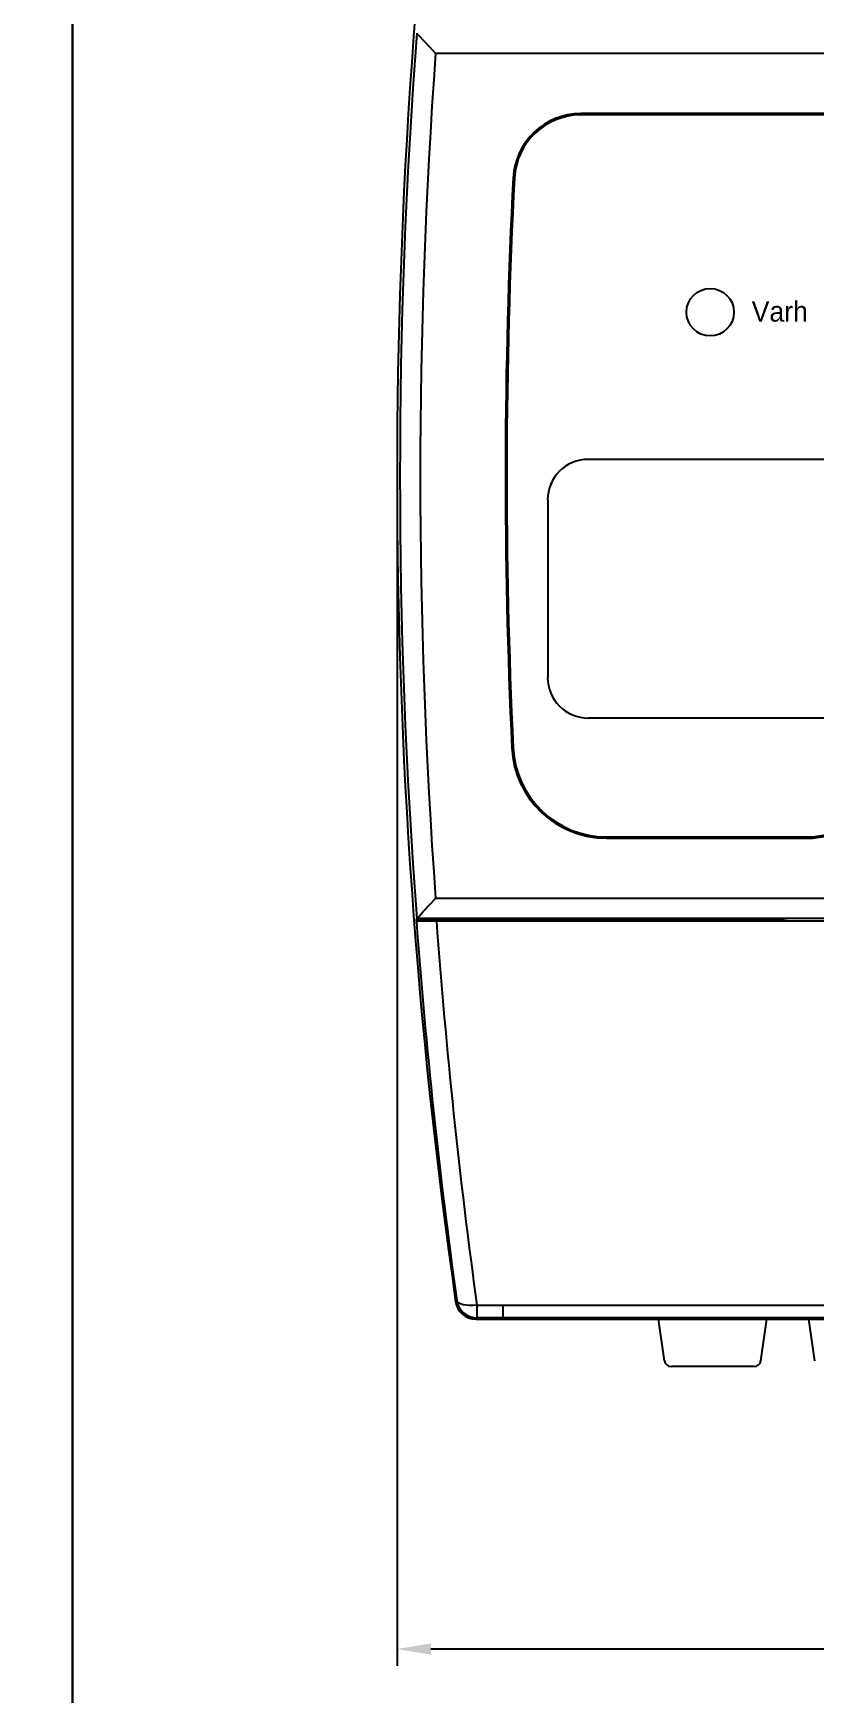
# Model space of a CAD drawing. Header units: millimetres. Extents: x 0 to 210250, y 0 to 148500.
# Drawn here: x 154709 to 158769, y 77997 to 86622 of the extents above; entities that cross this region are included whole.
import ezdxf

# ---------------------------------------------------------------- set-up
doc = ezdxf.new("R2010")
doc.units = ezdxf.units.MM
doc.header["$LTSCALE"] = 600
doc.layers.add('원격검침', color=3, linetype='CONTINUOUS')
doc.styles.add('울릉도M', font='')
doc.styles.get('울릉도M').set_extended_font_data('HY울릉도L')

msp = doc.modelspace()

# ---------------------------------------------------------------- linework, layer by layer
at = {"layer": '원격검침', "color": 2}
for p, q in [((156700.8, 86622.4), (156704.6, 86618.3)), ((156704.6, 86618.3), (156714.6, 86607.6)), ((156714.6, 86607.6), (156734.9, 86585.7)), ((156734.9, 86585.7), (156768.4, 86549.6)), ((156768.4, 86549.6), (156798.4, 86517.3)), ((156798.4, 86517.3), (156798.8, 86516.9)), ((164420.8, 86516.9), (156798.8, 86516.9)), ((163666.5, 86204.9), (157553.2, 86204.9)), ((163666.5, 86197.8), (157553.2, 86197.8)), ((159500.5, 84408.9), (157592.1, 84408.9)), ((156598.7, 84278.8), (156598.7, 78141.3)), ((157381.1, 84197.8), (157381.1, 83276.1)), ((163643, 83065.1), (157592.1, 83065.1)), ((157687.1, 82447.7), (158722.5, 82447.7)), ((157687.1, 82440.7), (158722.5, 82440.7)), ((156768.4, 82096), (156798.4, 82128.3)), ((156798.4, 82128.3), (156798.8, 82128.7)), ((156798.8, 82128.7), (160194.2, 82128.7)), ((156704.6, 82027.2), (156714.6, 82037.9)), ((156714.6, 82037.9), (156734.9, 82059.9)), ((156734.9, 82059.9), (156768.4, 82096)), ((156700.8, 82023.1), (156696.6, 82018.5)), ((156696.6, 82018.5), (156882.8, 82018.5)), ((156696.6, 82018.5), (156697.1, 82011.5)), ((156699, 82011.5), (156697.1, 82011.5)), ((156699, 82011.5), (156803.2, 82011.5)), ((156700.8, 82023.1), (156704.6, 82027.2)), ((160194.2, 82023.1), (156700.8, 82023.1)), ((156803.2, 82011.5), (160314.3, 82011.5)), ((156882.8, 82018.5), (158580, 82018.5)), ((156882.8, 82018.5), (156883.4, 82011.5)), ((157323.1, 82011.5), (157323.1, 82018.5)), ((158580, 82018.5), (158639.8, 82012.6)), ((158639.8, 82012.6), (158745.3, 82012.6)), ((158745.3, 82012.6), (158850.8, 82012.6)), ((158745.3, 82012.6), (158745.3, 82011.5)), ((158748.7, 82011.5), (158748.7, 82012.6)), ((156907.1, 80038.4), (156908.4, 80039.9)), ((156908.4, 80039.9), (156908.9, 80040.5)), ((156912, 80033.4), (156908.9, 80040.5)), ((156918.6, 80027), (156912, 80033.4)), ((156928.7, 80021.7), (156918.6, 80027)), ((156941.7, 80017.6), (156928.7, 80021.7)), ((156957.3, 80014.8), (156941.7, 80017.6)), ((156974.8, 80013.4), (156957.3, 80014.8)), ((156993.8, 80013.5), (156974.8, 80013.4)), ((157013.4, 80015.1), (156993.8, 80013.5)), ((157013.4, 80015.1), (157148.1, 80015.1)), ((157013.4, 80015.1), (157013.4, 79949.8)), ((157148.1, 80015.1), (160117.3, 80015.1)), ((157148.1, 80015.1), (157148.1, 79949.8)), ((157009.3, 79945.2), (157007.4, 79942.9)), ((157007.4, 79942.9), (164212.3, 79942.9)), ((157007.4, 79942.9), (164212.2, 79942.9)), ((157011.3, 79947.4), (157009.3, 79945.2)), ((164208.6, 79947.1), (157011, 79947.1)), ((157012.5, 79948.8), (157011.3, 79947.4)), ((157011.3, 79947.4), (164208.3, 79947.4)), ((157013.4, 79949.8), (157012.5, 79948.8)), ((157148.1, 79949.8), (157013.4, 79949.8)), ((160117.3, 79949.8), (157148.1, 79949.8)), ((157987.5, 79726.8), (157956.6, 79942.9)), ((158488.8, 79726.8), (158519.6, 79942.9)), ((158768.7, 79726.8), (158737.8, 79942.9)), ((158453.9, 79696.6), (158022.3, 79696.6)), ((164445, 78229.3), (156774.6, 78229.3))]:
    msp.add_line(p, q, dxfattribs=at)
at = {"layer": '원격검침', "color": 3, "elevation": 0}
for points in [[(154913.1, 95472.6), (136406.1, 95472.6), (136406.1, 72629.5), (154913.1, 72629.5)], [(173420.2, 95472.6), (154913.1, 95472.6), (154913.1, 72629.5), (173420.2, 72629.5)]]:
    msp.add_lwpolyline(points, close=True, dxfattribs=at)
at = {"layer": '원격검침', "color": 2}
msp.add_circle((158225.4, 85173.4), 123.1, dxfattribs=at)
for centre, radius, start, end in [((186993.9, 84322.8), 30395.2, 171.88762, 188.11238), ((186993.9, 84322.8), 30395.2, 171.88763, 188.11237), ((186993.9, 84322.8), 30380.2, 175.65881, 184.34119), ((186993.9, 84322.8), 30274.7, 175.84393, 184.15607), ((157553.2, 85853.1), 351.8, 90, 177.02448), ((157553.2, 85853.1), 344.8, 90, 177.02448), ((186993.9, 84322.8), 29832.3, 177.02448, 182.71466), ((186993.9, 84322.8), 29825.3, 177.02448, 182.71466), ((157592.1, 84197.8), 211.1, 90, 180), ((157592.1, 83276.1), 211.1, 180, 270), ((157687.1, 82933.2), 492.5, 182.71466, 270), ((157687.1, 82933.2), 485.5, 182.71466, 270), ((158722.5, 82933.2), 485.5, 270, 334.62307), ((158722.5, 82933.2), 492.5, 270, 334.62307), ((187826.2, 84330), 31213.4, 184.25985, 187.89885), ((188407.2, 84329.5), 31688.9, 184.19487, 187.82492), ((157007.4, 80048.4), 105.5, 188.11187, 270.0005), ((157007.4, 80048.5), 105.5, 188.11378, 270.00048), ((157013.4, 80055.4), 105.5, 188.10539, 269.9956), ((157008.3, 80047.5), 99.3, 202.83001, 250.819), ((158022.3, 79731.8), 35.2, 188.1301, 270), ((158453.9, 79731.8), 35.2, 270, 351.8699)]:
    msp.add_arc(centre, radius, start, end, dxfattribs=at)
msp.add_solid([(156774.6, 78258.6), (156774.6, 78199.9), (156598.7, 78229.3)], dxfattribs=at)

# ---------------------------------------------------------------- texts
at = {"layer": '원격검침', "color": 2, "style": '울릉도M'}
msp.add_text('Varh', height=105.54, dxfattribs=at).set_placement((158440.9, 85124.4))

doc.saveas('drawing.dxf')
